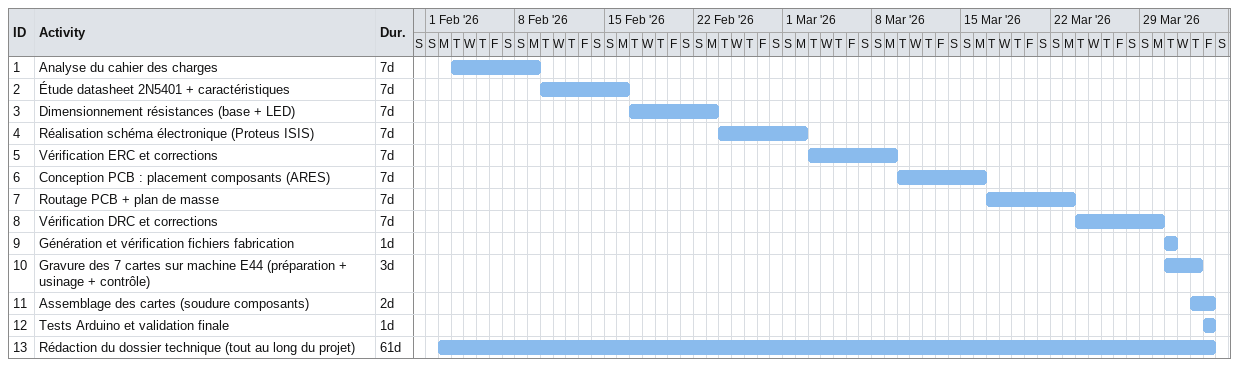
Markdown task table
| ID | Task | Duration | Start | Finish |
|---|---|---|---|---|
| 1 | Analyse du cahier des charges | 7d | 2026-02-03 | 2026-02-09 |
| 2 | Étude datasheet 2N5401 + caractéristiques | 7d | 2026-02-10 | 2026-02-16 |
| 3 | Dimensionnement résistances (base + LED) | 7d | 2026-02-17 | 2026-02-23 |
| 4 | Réalisation schéma électronique (Proteus ISIS) | 7d | 2026-02-24 | 2026-03-02 |
| 5 | Vérification ERC et corrections | 7d | 2026-03-03 | 2026-03-09 |
| 6 | Conception PCB : placement composants (ARES) | 7d | 2026-03-10 | 2026-03-16 |
| 7 | Routage PCB + plan de masse | 7d | 2026-03-17 | 2026-03-23 |
| 8 | Vérification DRC et corrections | 7d | 2026-03-24 | 2026-03-30 |
| 9 | Génération et vérification fichiers fabrication | 1d | 2026-03-31 | 2026-03-31 |
| 10 | Gravure des 7 cartes sur machine E44 (préparation + usinage + contrôle) | 3d | 2026-03-31 | 2026-04-02 |
| 11 | Assemblage des cartes (soudure composants) | 2d | 2026-04-02 | 2026-04-03 |
| 12 | Tests Arduino et validation finale | 1d | 2026-04-03 | 2026-04-03 |
| 13 | Rédaction du dossier technique (tout au long du projet) | 61d | 2026-02-02 | 2026-04-03 |
